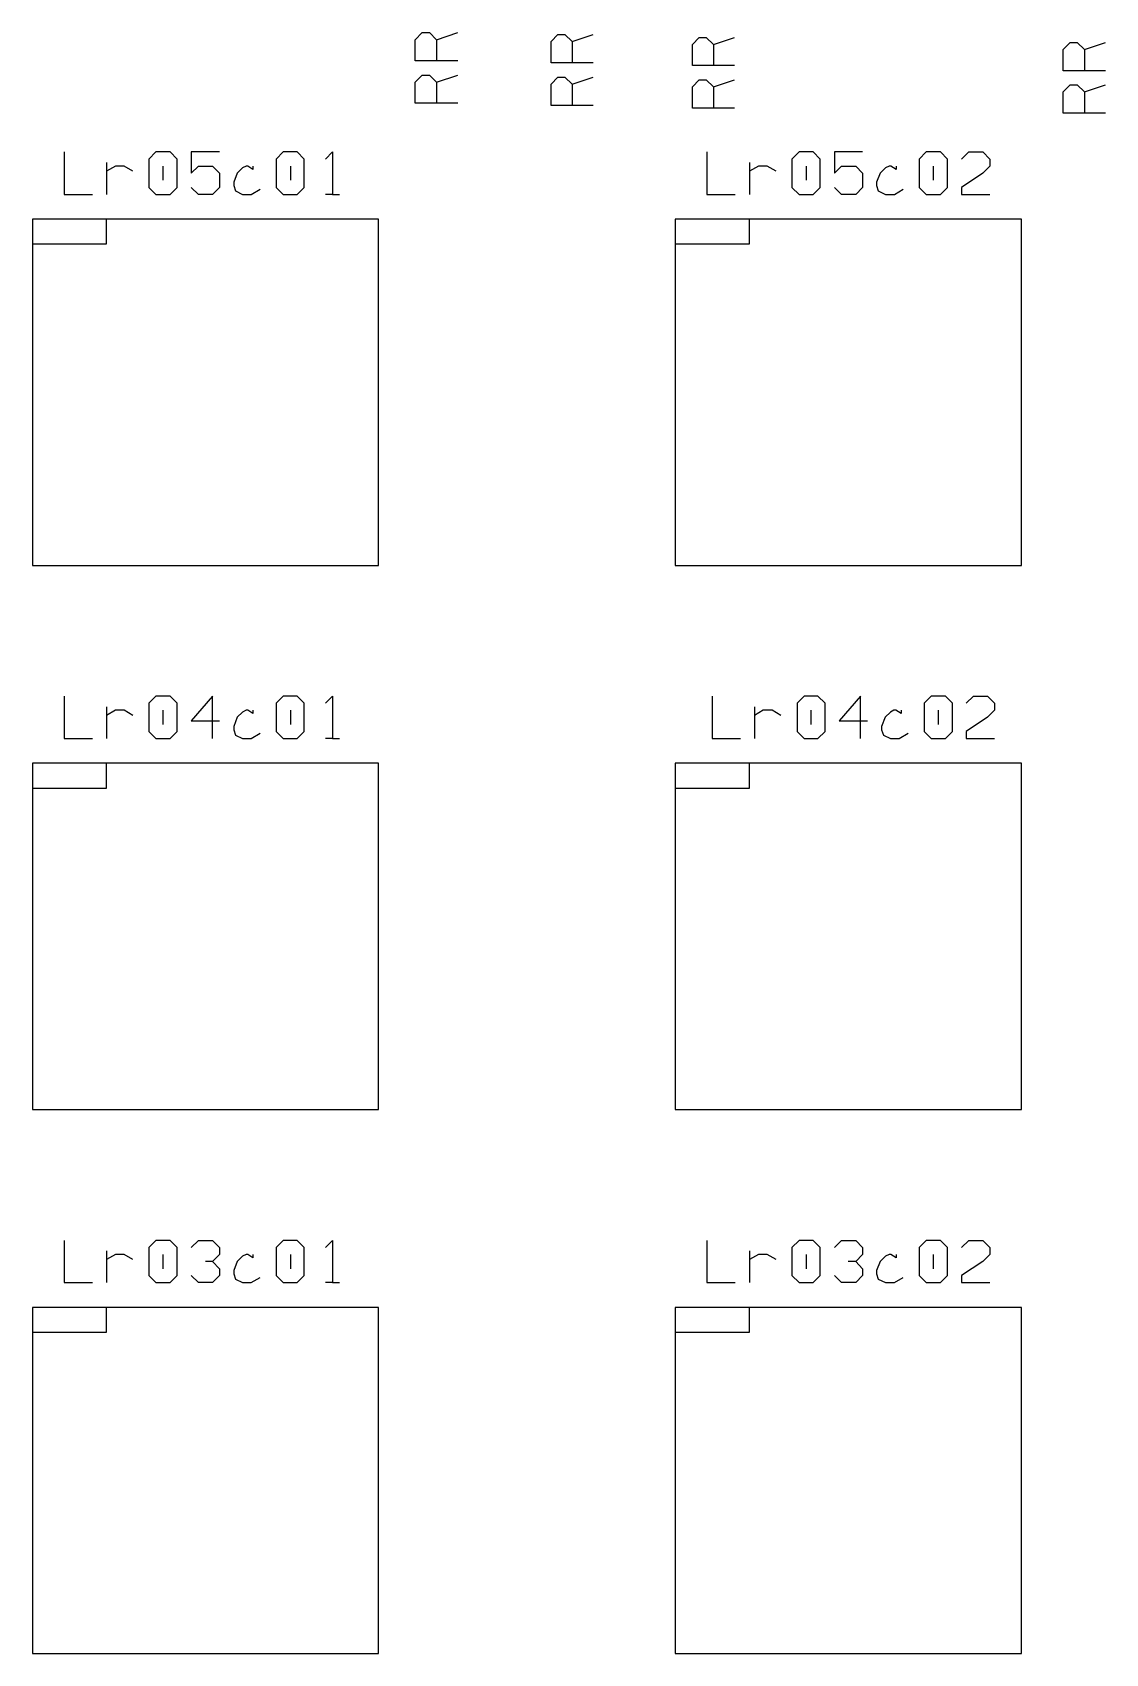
# Model space of a CAD drawing. Extents: x 0.09 to 4.46, y 0.02 to 2.61.
# Drawn here: x 0.667 to 1.094, y 1.329 to 1.974 of the extents above; entities that cross this region are included whole.
import ezdxf

# ---------------------------------------------------------------- set-up
doc = ezdxf.new("R2010")
doc.units = 0
doc.layers.get('0').update_dxf_attribs({"linetype": 'CONTINUOUS'})

msp = doc.modelspace()

# ---------------------------------------------------------------- linework, layer by layer
at = {"color": 0}
for p, q in [((0.819715, 1.97097), (0.822483, 1.9739)), ((0.819715, 1.96263), (0.819715, 1.97097)), ((0.822483, 1.9739), (0.825412, 1.9739)), ((0.825412, 1.9739), (0.828179, 1.97097)), ((0.828179, 1.97097), (0.836643, 1.9739)), ((0.828179, 1.97097), (0.828179, 1.96263)), ((0.873753, 1.97026), (0.876519, 1.97304)), ((0.873753, 1.96181), (0.873753, 1.97026)), ((0.876519, 1.97304), (0.879286, 1.97304)), ((0.879286, 1.97304), (0.882215, 1.97026)), ((0.882215, 1.97026), (0.890571, 1.97304)), ((0.882215, 1.97026), (0.882215, 1.96181)), ((0.930012, 1.96903), (0.932781, 1.97194)), ((0.930012, 1.96072), (0.930012, 1.96903)), ((0.932781, 1.97194), (0.935547, 1.97194)), ((0.935547, 1.97194), (0.938476, 1.96903)), ((0.938476, 1.96903), (0.946832, 1.97194)), ((0.938476, 1.96903), (0.938476, 1.96072)), ((1.07764, 1.96707), (1.0804, 1.96983)), ((1.0804, 1.96983), (1.08317, 1.96983)), ((1.08317, 1.96983), (1.0861, 1.96707)), ((1.0861, 1.96707), (1.09446, 1.96983)), ((0.836643, 1.96263), (0.819715, 1.96263)), ((0.890571, 1.96181), (0.873753, 1.96181)), ((1.07764, 1.95861), (1.07764, 1.96707)), ((1.0861, 1.96707), (1.0861, 1.95861)), ((0.819715, 1.95415), (0.822483, 1.95692)), ((0.822483, 1.95692), (0.825412, 1.95692)), ((0.825412, 1.95692), (0.828179, 1.95415)), ((0.828179, 1.95415), (0.836643, 1.95692)), ((0.873753, 1.95335), (0.876519, 1.95611)), ((0.876519, 1.95611), (0.879286, 1.95611)), ((0.879286, 1.95611), (0.882215, 1.95335)), ((0.882215, 1.95335), (0.890571, 1.95611)), ((0.946832, 1.96072), (0.930012, 1.96072)), ((0.930012, 1.95221), (0.932781, 1.95503)), ((0.932781, 1.95503), (0.935547, 1.95503)), ((0.935547, 1.95503), (0.938476, 1.95221)), ((0.938476, 1.95221), (0.946832, 1.95503)), ((1.09446, 1.95861), (1.07764, 1.95861)), ((0.819715, 1.94569), (0.819715, 1.95415)), ((0.828179, 1.95415), (0.828179, 1.94569)), ((0.873753, 1.94488), (0.873753, 1.95335)), ((0.882215, 1.95335), (0.882215, 1.94488)), ((0.930012, 1.94374), (0.930012, 1.95221)), ((0.938476, 1.95221), (0.938476, 1.94374)), ((1.07764, 1.95031), (1.0804, 1.95307)), ((1.07764, 1.94179), (1.07764, 1.95031)), ((1.0804, 1.95307), (1.08317, 1.95307)), ((1.08317, 1.95307), (1.0861, 1.95031)), ((1.0861, 1.95031), (1.09446, 1.95307)), ((1.0861, 1.95031), (1.0861, 1.94179)), ((0.836643, 1.94569), (0.819715, 1.94569)), ((0.890571, 1.94488), (0.873753, 1.94488)), ((0.946832, 1.94374), (0.930012, 1.94374)), ((1.09446, 1.94179), (1.07764, 1.94179)), ((0.680012, 1.92638), (0.680012, 1.90944)), ((0.716525, 1.92638), (0.713758, 1.92344)), ((0.713758, 1.92344), (0.713758, 1.91222)), ((0.722222, 1.92638), (0.716525, 1.92638)), ((0.724989, 1.92344), (0.722222, 1.92638)), ((0.724989, 1.91222), (0.724989, 1.92344)), ((0.741808, 1.92638), (0.730578, 1.92638)), ((0.730578, 1.92638), (0.730578, 1.91792)), ((0.767199, 1.92638), (0.764324, 1.92344)), ((0.764324, 1.92344), (0.764324, 1.91222)), ((0.772786, 1.92638), (0.767199, 1.92638)), ((0.775553, 1.92344), (0.772786, 1.92638)), ((0.775553, 1.91222), (0.775553, 1.92344)), ((0.784017, 1.92344), (0.786783, 1.92638)), ((0.786783, 1.92638), (0.786783, 1.90944)), ((0.935818, 1.92638), (0.935818, 1.90944)), ((0.972493, 1.92638), (0.969564, 1.92344)), ((0.969564, 1.92344), (0.969564, 1.91222)), ((0.978082, 1.92638), (0.972493, 1.92638)), ((0.980849, 1.92344), (0.978082, 1.92638)), ((0.980849, 1.91222), (0.980849, 1.92344)), ((0.997775, 1.92638), (0.986546, 1.92638)), ((0.986546, 1.92638), (0.986546, 1.91792)), ((1.02306, 1.92638), (1.02029, 1.92344)), ((1.02029, 1.92344), (1.02029, 1.91222)), ((1.02875, 1.92638), (1.02306, 1.92638)), ((1.03152, 1.92344), (1.02875, 1.92638)), ((1.03152, 1.91222), (1.03152, 1.92344)), ((1.03711, 1.92344), (1.03998, 1.92638)), ((1.03998, 1.92638), (1.04557, 1.92638)), ((1.04557, 1.92638), (1.04834, 1.92344)), ((1.04834, 1.92344), (1.04834, 1.92068)), ((0.696832, 1.9221), (0.696832, 1.90944)), ((0.700412, 1.92068), (0.696832, 1.91863)), ((0.703885, 1.92068), (0.700412, 1.92068)), ((0.707357, 1.91863), (0.703885, 1.92068)), ((0.719293, 1.92068), (0.719293, 1.91515)), ((0.730578, 1.91792), (0.733453, 1.92068)), ((0.733453, 1.92068), (0.73904, 1.92068)), ((0.73904, 1.92068), (0.741808, 1.91792)), ((0.741808, 1.91792), (0.741808, 1.91222)), ((0.748915, 1.91792), (0.747504, 1.91428)), ((0.750976, 1.91997), (0.748915, 1.91792)), ((0.752388, 1.92068), (0.750976, 1.91997)), ((0.753039, 1.92068), (0.752388, 1.92068)), ((0.755154, 1.91932), (0.753039, 1.92068)), ((0.755154, 1.92068), (0.755154, 1.91932)), ((0.770019, 1.92068), (0.770019, 1.91515)), ((0.9528, 1.9221), (0.9528, 1.90944)), ((0.956272, 1.92068), (0.9528, 1.91863)), ((0.959744, 1.92068), (0.956272, 1.92068)), ((0.963325, 1.91863), (0.959744, 1.92068)), ((0.975261, 1.92068), (0.975261, 1.91515)), ((0.986546, 1.91792), (0.989312, 1.92068)), ((0.989312, 1.92068), (0.995008, 1.92068)), ((0.995008, 1.92068), (0.997775, 1.91792)), ((0.997775, 1.91792), (0.997775, 1.91222)), ((1.00472, 1.91792), (1.00331, 1.91428)), ((1.00694, 1.91997), (1.00472, 1.91792)), ((1.00836, 1.92068), (1.00694, 1.91997)), ((1.00901, 1.92068), (1.00836, 1.92068)), ((1.01112, 1.91932), (1.00901, 1.92068)), ((1.01112, 1.92068), (1.01112, 1.91932)), ((1.02582, 1.92068), (1.02582, 1.91515)), ((1.04557, 1.91792), (1.03711, 1.91222)), ((1.04834, 1.92068), (1.04557, 1.91792)), ((0.713758, 1.91222), (0.716525, 1.90944)), ((0.722222, 1.90944), (0.724989, 1.91222)), ((0.733453, 1.90944), (0.730578, 1.91222)), ((0.741808, 1.91222), (0.73904, 1.90944)), ((0.747504, 1.91428), (0.747504, 1.91292)), ((0.747504, 1.91292), (0.74821, 1.91081)), ((0.74821, 1.91081), (0.750976, 1.90944)), ((0.754449, 1.90944), (0.758029, 1.91151)), ((0.764324, 1.91222), (0.767199, 1.90944)), ((0.772786, 1.90944), (0.775553, 1.91222)), ((0.969564, 1.91222), (0.972493, 1.90944)), ((0.978082, 1.90944), (0.980849, 1.91222)), ((0.989312, 1.90944), (0.986546, 1.91222)), ((0.997775, 1.91222), (0.995008, 1.90944)), ((1.00331, 1.91428), (1.00331, 1.91292)), ((1.00331, 1.91292), (1.00402, 1.91081)), ((1.00402, 1.91081), (1.00694, 1.90944)), ((1.01042, 1.90944), (1.01389, 1.91151)), ((1.02029, 1.91222), (1.02306, 1.90944)), ((1.02875, 1.90944), (1.03152, 1.91222)), ((1.03711, 1.91222), (1.03711, 1.90944)), ((0.680012, 1.90944), (0.691243, 1.90944)), ((0.716525, 1.90944), (0.722222, 1.90944)), ((0.73904, 1.90944), (0.733453, 1.90944)), ((0.750976, 1.90944), (0.754449, 1.90944)), ((0.767199, 1.90944), (0.772786, 1.90944)), ((0.786783, 1.90944), (0.784017, 1.90944)), ((0.786783, 1.90944), (0.789606, 1.90944)), ((0.935818, 1.90944), (0.947103, 1.90944)), ((0.972493, 1.90944), (0.978082, 1.90944)), ((0.995008, 1.90944), (0.989312, 1.90944)), ((1.00694, 1.90944), (1.01042, 1.90944)), ((1.02306, 1.90944), (1.02875, 1.90944)), ((1.03711, 1.90944), (1.04834, 1.90944)), ((0.805122, 1.89958), (0.667372, 1.89958)), ((0.667372, 1.89958), (0.667372, 1.76183)), ((0.696832, 1.89958), (0.667372, 1.89958)), ((0.667372, 1.89958), (0.667372, 1.88971)), ((0.696832, 1.88971), (0.696832, 1.89958)), ((0.805122, 1.76183), (0.805122, 1.89958)), ((1.06098, 1.89958), (0.923178, 1.89958)), ((0.923178, 1.89958), (0.923178, 1.76183)), ((0.9528, 1.89958), (0.923178, 1.89958)), ((0.923178, 1.89958), (0.923178, 1.88971)), ((0.9528, 1.88971), (0.9528, 1.89958)), ((1.06098, 1.76183), (1.06098, 1.89958)), ((0.667372, 1.88971), (0.682075, 1.88971)), ((0.682075, 1.88971), (0.696832, 1.88971)), ((0.923178, 1.88971), (0.938043, 1.88971)), ((0.938043, 1.88971), (0.9528, 1.88971)), ((0.667372, 1.76183), (0.736274, 1.76183)), ((0.736274, 1.76183), (0.805122, 1.76183)), ((0.923178, 1.76183), (0.992079, 1.76183)), ((0.992079, 1.76183), (1.06098, 1.76183)), ((0.680012, 1.70975), (0.680012, 1.69293)), ((0.716525, 1.70975), (0.713758, 1.70692)), ((0.722222, 1.70975), (0.716525, 1.70975)), ((0.724989, 1.70692), (0.722222, 1.70975)), ((0.73904, 1.70975), (0.730578, 1.69997)), ((0.73904, 1.69293), (0.73904, 1.70975)), ((0.767199, 1.70975), (0.764324, 1.70692)), ((0.772786, 1.70975), (0.767199, 1.70975)), ((0.775553, 1.70692), (0.772786, 1.70975)), ((0.784017, 1.70692), (0.786783, 1.70975)), ((0.786783, 1.70975), (0.786783, 1.69293)), ((0.937935, 1.70975), (0.937935, 1.69293)), ((0.974447, 1.70975), (0.971679, 1.70692)), ((0.979981, 1.70975), (0.974447, 1.70975)), ((0.982801, 1.70692), (0.979981, 1.70975)), ((0.996963, 1.70975), (0.988499, 1.69997)), ((0.996963, 1.69293), (0.996963, 1.70975)), ((1.02501, 1.70975), (1.02224, 1.70692)), ((1.03071, 1.70975), (1.02501, 1.70975)), ((1.03348, 1.70692), (1.03071, 1.70975)), ((1.03901, 1.70692), (1.04194, 1.70975)), ((1.04194, 1.70975), (1.04753, 1.70975)), ((1.04753, 1.70975), (1.05029, 1.70692)), ((0.696832, 1.70557), (0.696832, 1.69293)), ((0.700412, 1.70415), (0.696832, 1.7021)), ((0.703885, 1.70415), (0.700412, 1.70415)), ((0.707357, 1.7021), (0.703885, 1.70415)), ((0.713758, 1.70692), (0.713758, 1.69569)), ((0.719293, 1.70415), (0.719293, 1.69846)), ((0.724989, 1.69569), (0.724989, 1.70692)), ((0.750976, 1.70344), (0.748915, 1.70139)), ((0.752388, 1.70415), (0.750976, 1.70344)), ((0.753039, 1.70415), (0.752388, 1.70415)), ((0.755154, 1.70281), (0.753039, 1.70415)), ((0.755154, 1.70415), (0.755154, 1.70281)), ((0.764324, 1.70692), (0.764324, 1.69569)), ((0.770019, 1.70415), (0.770019, 1.69846)), ((0.775553, 1.69569), (0.775553, 1.70692)), ((0.954699, 1.70557), (0.954699, 1.69293)), ((0.958171, 1.70415), (0.954699, 1.7021)), ((0.961806, 1.70415), (0.958171, 1.70415)), ((0.965278, 1.7021), (0.961806, 1.70415)), ((0.971679, 1.70692), (0.971679, 1.69569)), ((0.977214, 1.70415), (0.977214, 1.69846)), ((0.982801, 1.69569), (0.982801, 1.70692)), ((1.0089, 1.70344), (1.00678, 1.70139)), ((1.01025, 1.70415), (1.0089, 1.70344)), ((1.01096, 1.70415), (1.01025, 1.70415)), ((1.01307, 1.70281), (1.01096, 1.70415)), ((1.01307, 1.70415), (1.01307, 1.70281)), ((1.02224, 1.70692), (1.02224, 1.69569)), ((1.02778, 1.70415), (1.02778, 1.69846)), ((1.03348, 1.69569), (1.03348, 1.70692)), ((1.05029, 1.70415), (1.04753, 1.70139)), ((1.05029, 1.70692), (1.05029, 1.70415)), ((0.730578, 1.69997), (0.741808, 1.69997)), ((0.748915, 1.70139), (0.747504, 1.69775)), ((0.747504, 1.69775), (0.747504, 1.6964)), ((0.988499, 1.69997), (0.999729, 1.69997)), ((1.00678, 1.70139), (1.00526, 1.69775)), ((1.00526, 1.69775), (1.00526, 1.6964)), ((1.04753, 1.70139), (1.03901, 1.69569)), ((0.680012, 1.69293), (0.691243, 1.69293)), ((0.713758, 1.69569), (0.716525, 1.69293)), ((0.716525, 1.69293), (0.722222, 1.69293)), ((0.722222, 1.69293), (0.724989, 1.69569)), ((0.747504, 1.6964), (0.74821, 1.69428)), ((0.74821, 1.69428), (0.750976, 1.69293)), ((0.750976, 1.69293), (0.754449, 1.69293)), ((0.754449, 1.69293), (0.758029, 1.69499)), ((0.764324, 1.69569), (0.767199, 1.69293)), ((0.767199, 1.69293), (0.772786, 1.69293)), ((0.772786, 1.69293), (0.775553, 1.69569)), ((0.786783, 1.69293), (0.784017, 1.69293)), ((0.786783, 1.69293), (0.789606, 1.69293)), ((0.937935, 1.69293), (0.949164, 1.69293)), ((0.971679, 1.69569), (0.974447, 1.69293)), ((0.974447, 1.69293), (0.979981, 1.69293)), ((0.979981, 1.69293), (0.982801, 1.69569)), ((1.00526, 1.6964), (1.00613, 1.69428)), ((1.00613, 1.69428), (1.0089, 1.69293)), ((1.0089, 1.69293), (1.01237, 1.69293)), ((1.01237, 1.69293), (1.01584, 1.69499)), ((1.02224, 1.69569), (1.02501, 1.69293)), ((1.02501, 1.69293), (1.03071, 1.69293)), ((1.03071, 1.69293), (1.03348, 1.69569)), ((1.03901, 1.69569), (1.03901, 1.69293)), ((1.03901, 1.69293), (1.05029, 1.69293)), ((0.805122, 1.68306), (0.667372, 1.68306)), ((0.667372, 1.68306), (0.667372, 1.54531)), ((0.696832, 1.68306), (0.667372, 1.68306)), ((0.667372, 1.68306), (0.667372, 1.67318)), ((0.696832, 1.67318), (0.696832, 1.68306)), ((0.805122, 1.54531), (0.805122, 1.68306)), ((1.06098, 1.68306), (0.923178, 1.68306)), ((0.923178, 1.68306), (0.923178, 1.54531)), ((0.9528, 1.68306), (0.923178, 1.68306)), ((0.923178, 1.68306), (0.923178, 1.67318)), ((0.9528, 1.67318), (0.9528, 1.68306)), ((1.06098, 1.54531), (1.06098, 1.68306)), ((0.667372, 1.67318), (0.682075, 1.67318)), ((0.682075, 1.67318), (0.696832, 1.67318)), ((0.923178, 1.67318), (0.938043, 1.67318)), ((0.938043, 1.67318), (0.9528, 1.67318)), ((0.667372, 1.54531), (0.736274, 1.54531)), ((0.736274, 1.54531), (0.805122, 1.54531)), ((0.923178, 1.54531), (0.992079, 1.54531)), ((0.992079, 1.54531), (1.06098, 1.54531)), ((0.680012, 1.49322), (0.680012, 1.4764)), ((0.716525, 1.49322), (0.713758, 1.4904)), ((0.713758, 1.4904), (0.713758, 1.47917)), ((0.722222, 1.49322), (0.716525, 1.49322)), ((0.724989, 1.4904), (0.722222, 1.49322)), ((0.724989, 1.47917), (0.724989, 1.4904)), ((0.730578, 1.4904), (0.733453, 1.49322)), ((0.733453, 1.49322), (0.73904, 1.49322)), ((0.73904, 1.49322), (0.741808, 1.4904)), ((0.741808, 1.4904), (0.741808, 1.48763)), ((0.767199, 1.49322), (0.764324, 1.4904)), ((0.764324, 1.4904), (0.764324, 1.47917)), ((0.772786, 1.49322), (0.767199, 1.49322)), ((0.775553, 1.4904), (0.772786, 1.49322)), ((0.775553, 1.47917), (0.775553, 1.4904)), ((0.784017, 1.4904), (0.786783, 1.49322)), ((0.786783, 1.49322), (0.786783, 1.4764)), ((0.935818, 1.49322), (0.935818, 1.4764)), ((0.972493, 1.49322), (0.969564, 1.4904)), ((0.969564, 1.4904), (0.969564, 1.47917)), ((0.978082, 1.49322), (0.972493, 1.49322)), ((0.980849, 1.4904), (0.978082, 1.49322)), ((0.980849, 1.47917), (0.980849, 1.4904)), ((0.986546, 1.4904), (0.989312, 1.49322)), ((0.989312, 1.49322), (0.995008, 1.49322)), ((0.995008, 1.49322), (0.997775, 1.4904)), ((0.997775, 1.4904), (0.997775, 1.48763)), ((1.02306, 1.49322), (1.02029, 1.4904)), ((1.02029, 1.4904), (1.02029, 1.47917)), ((1.02875, 1.49322), (1.02306, 1.49322)), ((1.03152, 1.4904), (1.02875, 1.49322)), ((1.03152, 1.47917), (1.03152, 1.4904)), ((1.03711, 1.4904), (1.03998, 1.49322)), ((1.03998, 1.49322), (1.04557, 1.49322)), ((1.04557, 1.49322), (1.04834, 1.4904)), ((1.04834, 1.4904), (1.04834, 1.48763)), ((0.696832, 1.48904), (0.696832, 1.4764)), ((0.700412, 1.48763), (0.696832, 1.48557)), ((0.703885, 1.48763), (0.700412, 1.48763)), ((0.707357, 1.48557), (0.703885, 1.48763)), ((0.719293, 1.48763), (0.719293, 1.48193)), ((0.73904, 1.48486), (0.736274, 1.48486)), ((0.741808, 1.48763), (0.73904, 1.48486)), ((0.73904, 1.48486), (0.741808, 1.48193)), ((0.748915, 1.48486), (0.747504, 1.48122)), ((0.750976, 1.48693), (0.748915, 1.48486)), ((0.752388, 1.48763), (0.750976, 1.48693)), ((0.753039, 1.48763), (0.752388, 1.48763)), ((0.755154, 1.48628), (0.753039, 1.48763)), ((0.755154, 1.48763), (0.755154, 1.48628)), ((0.770019, 1.48763), (0.770019, 1.48193)), ((0.9528, 1.48904), (0.9528, 1.4764)), ((0.956272, 1.48763), (0.9528, 1.48557)), ((0.959744, 1.48763), (0.956272, 1.48763)), ((0.963325, 1.48557), (0.959744, 1.48763)), ((0.975261, 1.48763), (0.975261, 1.48193)), ((0.995008, 1.48486), (0.992079, 1.48486)), ((0.997775, 1.48763), (0.995008, 1.48486)), ((0.995008, 1.48486), (0.997775, 1.48193)), ((1.00472, 1.48486), (1.00331, 1.48122)), ((1.00694, 1.48693), (1.00472, 1.48486)), ((1.00836, 1.48763), (1.00694, 1.48693)), ((1.00901, 1.48763), (1.00836, 1.48763)), ((1.01112, 1.48628), (1.00901, 1.48763)), ((1.01112, 1.48763), (1.01112, 1.48628)), ((1.02582, 1.48763), (1.02582, 1.48193)), ((1.04557, 1.48486), (1.03711, 1.47917)), ((1.04834, 1.48763), (1.04557, 1.48486)), ((0.713758, 1.47917), (0.716525, 1.4764)), ((0.722222, 1.4764), (0.724989, 1.47917)), ((0.733453, 1.4764), (0.730578, 1.47917)), ((0.741808, 1.47917), (0.73904, 1.4764)), ((0.741808, 1.48193), (0.741808, 1.47917)), ((0.747504, 1.48122), (0.747504, 1.47988)), ((0.747504, 1.47988), (0.74821, 1.47775)), ((0.74821, 1.47775), (0.750976, 1.4764)), ((0.754449, 1.4764), (0.758029, 1.47846)), ((0.764324, 1.47917), (0.767199, 1.4764)), ((0.772786, 1.4764), (0.775553, 1.47917)), ((0.969564, 1.47917), (0.972493, 1.4764)), ((0.978082, 1.4764), (0.980849, 1.47917)), ((0.989312, 1.4764), (0.986546, 1.47917)), ((0.997775, 1.47917), (0.995008, 1.4764)), ((0.997775, 1.48193), (0.997775, 1.47917)), ((1.00331, 1.48122), (1.00331, 1.47988)), ((1.00331, 1.47988), (1.00402, 1.47775)), ((1.00402, 1.47775), (1.00694, 1.4764)), ((1.01042, 1.4764), (1.01389, 1.47846)), ((1.02029, 1.47917), (1.02306, 1.4764)), ((1.02875, 1.4764), (1.03152, 1.47917)), ((1.03711, 1.47917), (1.03711, 1.4764)), ((0.680012, 1.4764), (0.691243, 1.4764)), ((0.716525, 1.4764), (0.722222, 1.4764)), ((0.73904, 1.4764), (0.733453, 1.4764)), ((0.750976, 1.4764), (0.754449, 1.4764)), ((0.767199, 1.4764), (0.772786, 1.4764)), ((0.786783, 1.4764), (0.784017, 1.4764)), ((0.786783, 1.4764), (0.789606, 1.4764)), ((0.935818, 1.4764), (0.947103, 1.4764)), ((0.972493, 1.4764), (0.978082, 1.4764)), ((0.995008, 1.4764), (0.989312, 1.4764)), ((1.00694, 1.4764), (1.01042, 1.4764)), ((1.02306, 1.4764), (1.02875, 1.4764)), ((1.03711, 1.4764), (1.04834, 1.4764)), ((0.805122, 1.46653), (0.667372, 1.46653)), ((0.667372, 1.46653), (0.667372, 1.32878)), ((0.696832, 1.46653), (0.667372, 1.46653)), ((0.667372, 1.46653), (0.667372, 1.45665)), ((0.696832, 1.45665), (0.696832, 1.46653)), ((0.805122, 1.32878), (0.805122, 1.46653)), ((1.06098, 1.46653), (0.923178, 1.46653)), ((0.923178, 1.46653), (0.923178, 1.32878)), ((0.9528, 1.46653), (0.923178, 1.46653)), ((0.923178, 1.46653), (0.923178, 1.45665)), ((0.9528, 1.45665), (0.9528, 1.46653)), ((1.06098, 1.32878), (1.06098, 1.46653)), ((0.667372, 1.45665), (0.682075, 1.45665)), ((0.682075, 1.45665), (0.696832, 1.45665)), ((0.923178, 1.45665), (0.938043, 1.45665)), ((0.938043, 1.45665), (0.9528, 1.45665)), ((0.667372, 1.32878), (0.736274, 1.32878)), ((0.736274, 1.32878), (0.805122, 1.32878)), ((0.923178, 1.32878), (0.992079, 1.32878)), ((0.992079, 1.32878), (1.06098, 1.32878))]:
    msp.add_line(p, q, dxfattribs=at)

doc.saveas('drawing.dxf')
